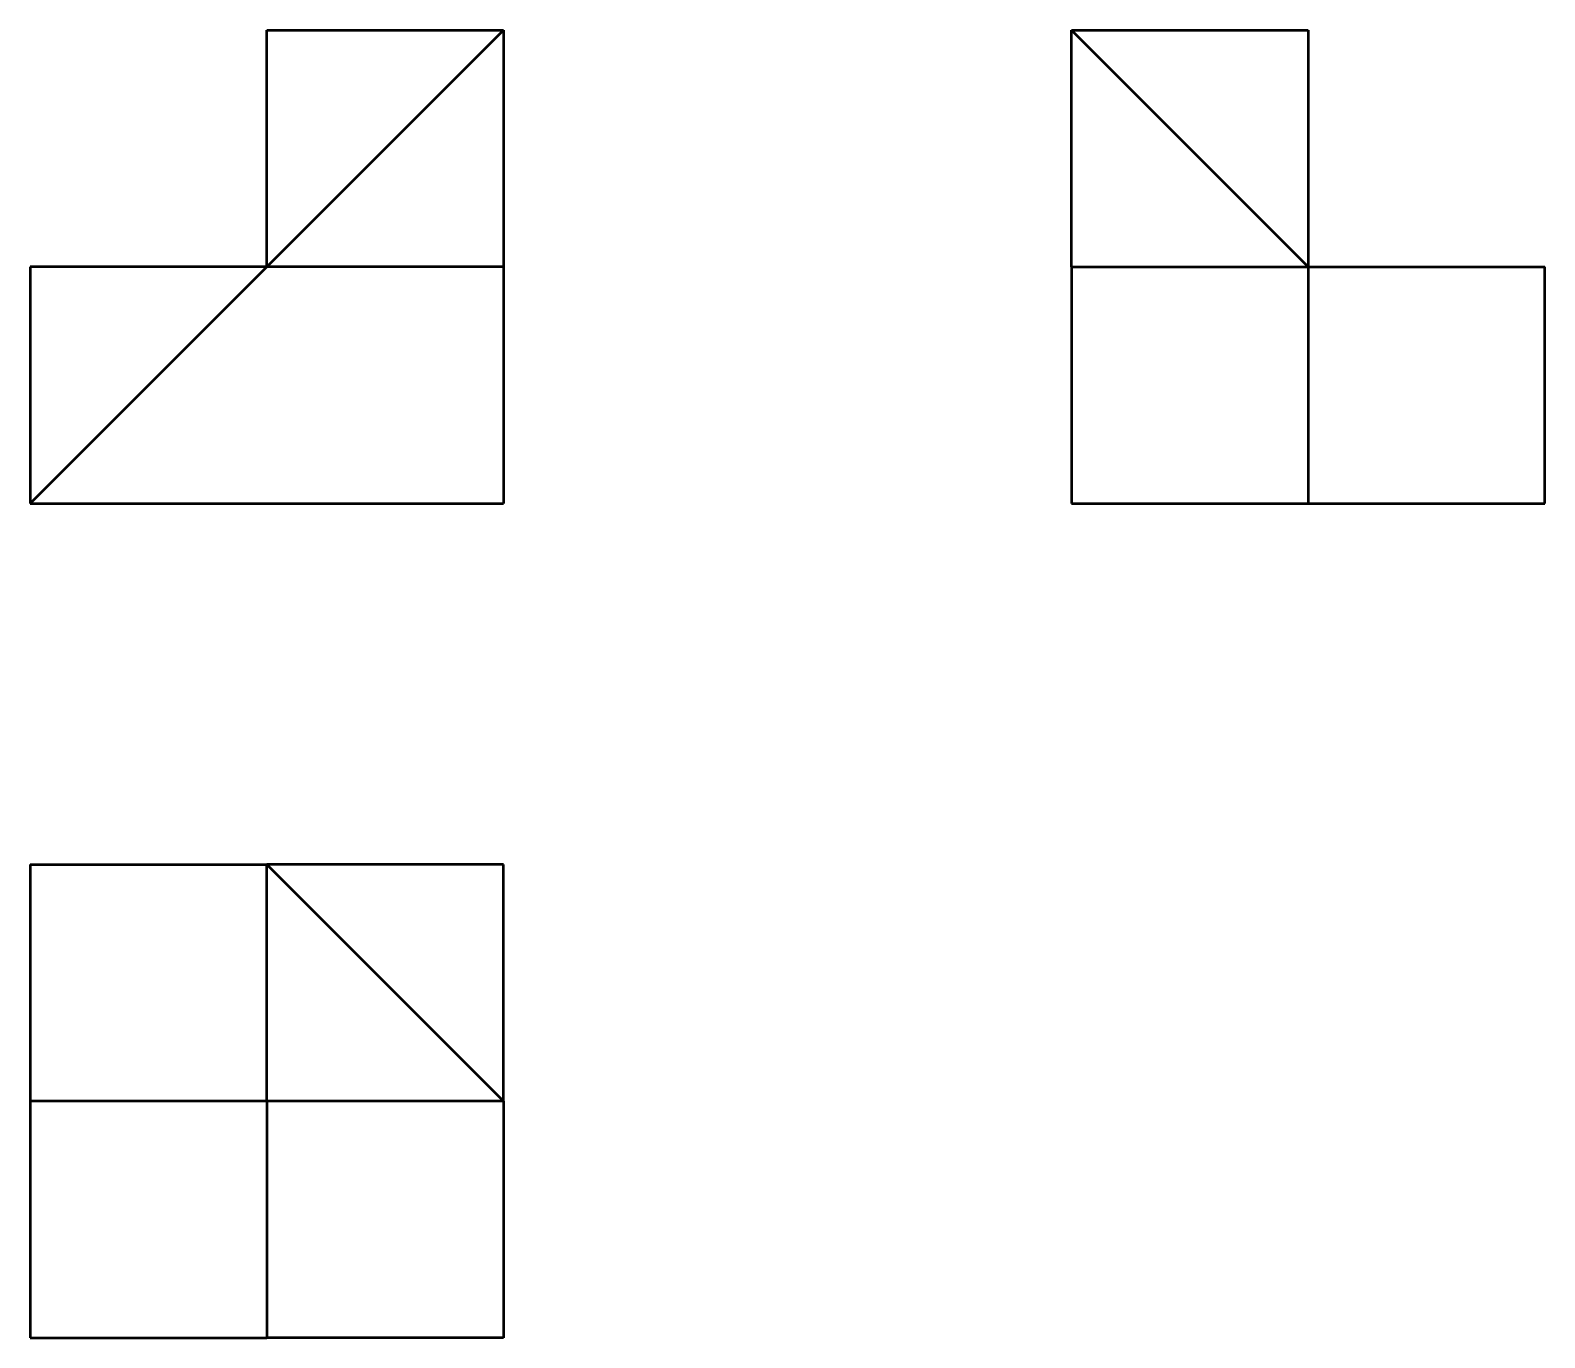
# Model space of a CAD drawing. Header units: millimetres. Extents: x 63 to 191, y 46 to 157.
import ezdxf

# ---------------------------------------------------------------- set-up
doc = ezdxf.new("R2010")
doc.units = ezdxf.units.MM
doc.layers.add('Visible (ISO)', color=7, linetype='Continuous', lineweight=50)

msp = doc.modelspace()

# ---------------------------------------------------------------- linework, layer by layer
at = {"layer": 'Visible (ISO)'}
for p, q in [((82.69, 156.78), (102.69, 156.78)), ((102.69, 156.78), (82.69, 136.78)), ((82.69, 136.78), (82.69, 156.78)), ((102.69, 156.78), (102.69, 136.78)), ((150.7, 156.78), (170.7, 156.78)), ((170.7, 136.78), (150.7, 156.78)), ((150.7, 136.78), (150.7, 156.78)), ((170.7, 156.78), (170.7, 136.78)), ((62.69, 136.78), (62.69, 116.78)), ((62.69, 116.78), (82.69, 136.78)), ((82.69, 136.78), (62.69, 136.78)), ((102.69, 136.78), (82.69, 136.78)), ((102.69, 136.78), (102.69, 116.78)), ((150.7, 136.78), (150.7, 116.78)), ((150.7, 136.78), (170.7, 136.78)), ((170.7, 136.78), (190.7, 136.78)), ((170.7, 136.78), (170.7, 116.78)), ((190.7, 116.78), (190.7, 136.78)), ((62.69, 116.78), (102.69, 116.78)), ((150.7, 116.78), (170.7, 116.78)), ((170.7, 116.78), (190.7, 116.78)), ((62.69, 86.24), (82.69, 86.24)), ((62.69, 86.24), (62.69, 66.24)), ((82.69, 86.24), (102.69, 66.24)), ((102.69, 86.24), (82.69, 86.24)), ((82.69, 66.24), (82.69, 86.24)), ((102.69, 66.24), (102.69, 86.24)), ((62.69, 66.24), (62.69, 46.24)), ((82.69, 66.24), (62.69, 66.24)), ((102.69, 66.24), (82.69, 66.24)), ((82.69, 66.24), (82.69, 46.24)), ((102.69, 66.24), (102.69, 46.24)), ((62.69, 46.24), (82.69, 46.24)), ((102.69, 46.24), (82.69, 46.24))]:
    msp.add_line(p, q, dxfattribs=at)

doc.saveas('drawing.dxf')
